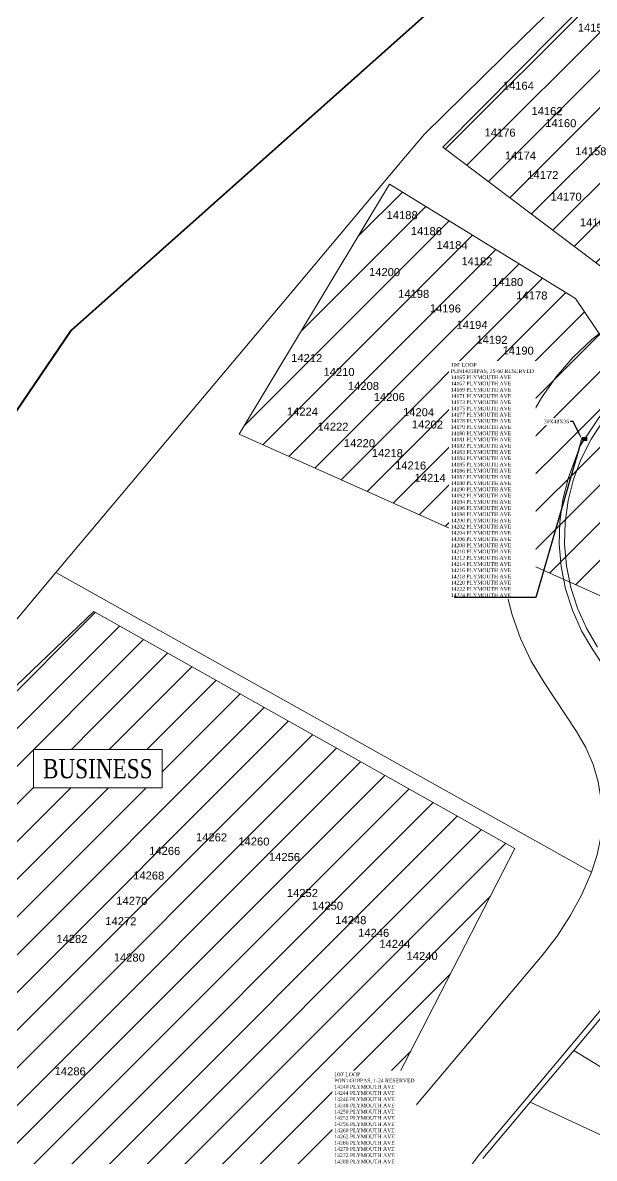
# Model space of a CAD drawing. Header units: feet. Extents: x 2808417 to 2820762, y 948624 to 970780.
# Drawn here: x 2813275 to 2813811, y 964313 to 965377 of the extents above; entities that cross this region are included whole.
import ezdxf
from ezdxf import colors
from ezdxf.entities.mleader import LeaderData, LeaderLine
from ezdxf.enums import TextEntityAlignment as Align
from ezdxf.lldxf.tags import DXFTag
from ezdxf.math import Vec2, Vec3

# ---------------------------------------------------------------- set-up
doc = ezdxf.new("R2010")
doc.units = ezdxf.units.FT
doc.header["$LTSCALE"] = 0.015
doc.header["$MEASUREMENT"] = 0
doc.linetypes.add('DASHED', pattern=[5, 3, -2])
for name, color, linetype in [('144A', 112, '144A'), ('Dakota County Addresses', 7, 'Continuous'), ('Dakota County Parcels', 7, 'Continuous'), ('DETAIL', 7, 'Continuous'), ('DROP BURIED', 7, 'DASHED'), ('NOTES', 7, 'Continuous'), ('TELEPHONE STRUCT-PROP', 6, 'Continuous')]:
    doc.layers.add(name, color=color, linetype=linetype)
doc.layers.add('RUNNING LINE (UNDERGROUND)', color=10, linetype='Continuous', lineweight=40)
doc.layers.add('WORK BOUNDARY', color=110, linetype='Continuous', lineweight=40)
doc.styles.add('Dimensions 100', font='arial.ttf')
doc.styles.add('Line', font='txt.shx', dxfattribs={"height": 3})
doc.styles.add('SIMPLEX', font='times.ttf', dxfattribs={"width": 0.8})
doc.styles.get("Standard").update_dxf_attribs({"font": 'times.ttf'})
doc.styles.add('Utilities', font='arial.ttf', dxfattribs={"height": 2.5})
tags = doc.linetypes.add('144A', pattern='A,80,-5,["144A",Line,S=1.5,R=0,X=0,Y=-1.5],-24', length=109).pattern_tags.tags
tags[6] = DXFTag(74, 10)

# ---------------------------------------------------------------- blocks, each defined once
blk = doc.blocks.new('ACMAP_ANN_TEMPLATE_Dakota County Addresses')
at = {"layer": 'Dakota County Addresses', "style": 'Dimensions 100'}
blk.add_attdef('DakotaCountyAddress', text='', height=50, dxfattribs=at).set_placement((0, 0), align=Align.CENTER)
blk = doc.blocks.new('NEW HH')
at = {"ltscale": 40, "true_color": 0xffffff}
h = blk.add_hatch(color=7, dxfattribs=at)
h.dxf.hatch_style = 1
h.paths.add_polyline_path([(-0.061, -0.031, 0.414214), (-0.046, -0.046), (0.046, -0.046, 0.414214), (0.061, -0.031), (0.061, 0.031, 0.414214), (0.046, 0.046), (-0.046, 0.046, 0.414214), (-0.061, 0.031)])
at = {"layer": 'RUNNING LINE (UNDERGROUND)', "color": 6, "lineweight": 0, "const_width": 0.005, "flags": 128}
blk.add_lwpolyline([(-0.061, 0.031), (-0.061, -0.031, 0.414214), (-0.046, -0.046), (0.046, -0.046, 0.414214), (0.061, -0.031), (0.061, 0.031, 0.414214), (0.046, 0.046), (-0.046, 0.046, 0.414214)], format="xyb", close=True, dxfattribs=at)
at = {"layer": 'TELEPHONE STRUCT-PROP', "color": 18, "true_color": 0x000000, "style": 'Utilities'}
blk.add_text('HH', height=0.05, dxfattribs=at).set_placement((0, 0), align=Align.MIDDLE_CENTER)

msp = doc.modelspace()

# ---------------------------------------------------------------- hatches: boundary and pattern name
at = {"layer": 'DROP BURIED', "ltscale": 100}
h = msp.add_hatch(dxfattribs=at)
h.set_pattern_fill('ANSI31', color=5, scale=200)
h.paths.add_polyline_path([(2813736.3, 964603), (2813614.8, 964366.5), (2813582.9, 964314.3), (2813550.9, 964178.6), (2813581.9, 964082.7), (2813617.8, 963994.8), (2813578.9, 963931.6), (2813441.5, 964011.6), (2812952.9, 964301.3), (2813197.2, 964687.6), (2813341.7, 964825.2)])
at = {"layer": 'NOTES', "ltscale": 100}
h = msp.add_hatch(dxfattribs=at)
h.set_pattern_fill('ANSI31', color=30, scale=200)
h.paths.add_polyline_path([(2813981.2, 964784.4), (2813875.9, 964735.7), (2813831.2, 964833.4), (2813477.8, 964991.6), (2813619, 965225.9), (2813793.3, 965118.7), (2813857.3, 965023.9)])
h.paths.add_polyline_path([(2813669, 965260.7), (2813827, 965141.1), (2814018, 964782.5), (2814132.9, 964839.9), (2814239.1, 964948.9), (2814092.9, 965112.9), (2814067.9, 965212.4), (2814027.9, 965270.6), (2813845.3, 965439)])
h.paths.add_polyline_path([(2813866.7, 965463.2), (2813975.5, 965365), (2814082.1, 965253.4), (2814106.7, 965228.7), (2814144.1, 965109.1), (2814260.1, 964992.2), (2814444.5, 965169.1), (2814275.6, 965308.2), (2814164.9, 965320.7), (2813944.9, 965538.7)])
h.paths.add_polyline_path([(2814113.7, 965562.4), (2814036.4, 965485.9), (2814180.3, 965344.1), (2814302.6, 965335.3), (2814409.5, 965244.4), (2814507.6, 965332.8), (2814436.6, 965418.2), (2814389.9, 965481.3), (2814378.3, 965565.5)])
h.paths.add_polyline_path([(2814022, 965592.7), (2814076, 965660.8), (2814614.1, 966140.2), (2814704.2, 966140.2), (2814702.3, 965936.2), (2814649.2, 965883.2), (2814559.1, 965793), (2814531.5, 965739.2), (2814530.3, 965596.7)])

# ---------------------------------------------------------------- linework, layer by layer
at = {"layer": '144A', "lineweight": 5, "ltscale": 50, "flags": 128}
msp.add_lwpolyline([(2813664.8, 964238.5), (2813665.7, 964243.2), (2813671.8, 964262.8), (2813680, 964281.6), (2813690.3, 964299.3), (2813702.5, 964315.6), (2813747, 964368.5), (2813787.8, 964417.2), (2813859.3, 964502.1), (2813881.1, 964563.1), (2813885.7, 964582.5), (2813888.2, 964602.2), (2813888.5, 964622.1), (2813886.7, 964641.9), (2813882.7, 964661.4), (2813876.5, 964680.3), (2813868.4, 964698.4), (2813858.3, 964715.7), (2813809.5, 964789.3), (2813798.9, 964807.3), (2813790.3, 964826.6), (2813783.9, 964846.7), (2813779.8, 964867.4), (2813778, 964888.4), (2813778.5, 964909.4), (2813781.4, 964930.3), (2813786.6, 964950.8), (2813797.7, 964980.5), (2813815, 965007), (2813828.5, 965023.2), (2813843.7, 965037.9), (2813861.3, 965051.4), (2813880.4, 965062.8), (2813900.7, 965071.8), (2813921.9, 965078.5), (2813943.6, 965082.6), (2813996.1, 965089.3), (2814018.5, 965093.4), (2814040.2, 965100), (2814061.1, 965108.9), (2814080.8, 965120.1), (2814099.3, 965133.4), (2814111.4, 965144.1), (2814122.9, 965155.9), (2814185, 965225.2), (2814219, 965263.1)], dxfattribs=at)
at = {"layer": 'Dakota County Parcels', "lineweight": 5}
for p, q in [((2813744.3, 965363.7), (2813844.1, 965461.4)), ((2813651.6, 965272.9), (2813744.3, 965363.7)), ((2813634, 965252), (2813651.6, 965272.9)), ((2813526.3, 965123.9), (2813634, 965252)), ((2813306.1, 964861.8), (2813526.3, 965123.9)), ((2813160.2, 964688.3), (2813306.1, 964861.8)), ((2813306.1, 964861.8), (2813808.3, 964580.9)), ((2813763.7, 964758.7), (2813794.3, 964712.7)), ((2813645.2, 964364), (2813762, 964502.9)), ((2813791.7, 964413.9), (2813829.6, 964459.1)), ((2813750.8, 964365.3), (2813791.7, 964413.9)), ((2813791.7, 964413.9), (2813923.7, 964332.3)), ((2813706.5, 964312.5), (2813750.8, 964365.3)), ((2813750.8, 964365.3), (2813907.5, 964292.2))]:
    msp.add_line(p, q, dxfattribs=at)
for points in [[(2813827.7, 965095), (2813808.6, 965080.3), (2813791.1, 965063.7), (2813775.2, 965045.4), (2813761.3, 965025.7), (2813749.3, 965004.7)], [(2813846.9, 965034.1), (2813832.2, 965019.8), (2813819.1, 965004), (2813807.8, 964986.8), (2813798.5, 964968.5), (2813791.3, 964949.3), (2813786.3, 964929.4), (2813783.5, 964909), (2813783, 964888.5), (2813784.8, 964868.1), (2813788.8, 964847.9), (2813795, 964828.4), (2813803.4, 964809.6), (2813813.7, 964791.9)], [(2813749.3, 965004.7), (2813739.7, 964983.3), (2813732.2, 964961), (2813726.9, 964938.2), (2813723.8, 964914.9), (2813722.9, 964891.5), (2813724.3, 964868.1), (2813727.9, 964844.9), (2813733.7, 964822.2), (2813741.7, 964800.1), (2813751.7, 964778.9), (2813763.7, 964758.7)], [(2813794.3, 964712.7), (2813802.9, 964697.8), (2813809.7, 964682), (2813814.6, 964665.5), (2813817.4, 964648.5), (2813818.2, 964631.3), (2813816.9, 964614.1), (2813813.6, 964597.2), (2813808.3, 964580.9)], [(2813762, 964502.9), (2813775.9, 964520.9), (2813788.3, 964540), (2813799.1, 964560), (2813808.3, 964580.9)], [(2813645.2, 964364), (2813630.8, 964345.1), (2813618.2, 964324.9), (2813607.5, 964303.7), (2813598.9, 964281.5), (2813592.3, 964258.7), (2813587.9, 964235.3), (2813585.7, 964211.7), (2813585.7, 964187.9), (2813588, 964164.3), (2813592.4, 964140.9), (2813598.9, 964118.1)]]:
    msp.add_lwpolyline(points, dxfattribs=at)
at = {"layer": 'NOTES', "color": 30, "lineweight": 5, "ltscale": 1.5, "flags": 128}
for points in [[(2813669, 965260.7), (2813827, 965141.1), (2814018, 964782.5), (2814132.9, 964839.9), (2814239.1, 964948.9), (2814092.9, 965112.9), (2814067.9, 965212.4), (2814027.9, 965270.6), (2813845.3, 965439)], [(2813981.2, 964784.4), (2813875.9, 964735.7), (2813831.2, 964833.4), (2813477.8, 964991.6), (2813619, 965225.9), (2813793.3, 965118.7), (2813857.3, 965023.9)]]:
    msp.add_lwpolyline(points, close=True, dxfattribs=at)
at = {"layer": 'NOTES', "color": 5, "lineweight": 5, "ltscale": 1.5, "flags": 128}
msp.add_lwpolyline([(2813736.3, 964603), (2813614.8, 964366.5), (2813582.9, 964314.3), (2813550.9, 964178.6), (2813581.9, 964082.7), (2813617.8, 963994.8), (2813578.9, 963931.6), (2813441.5, 964011.6), (2812952.9, 964301.3), (2813197.2, 964687.6), (2813341.7, 964825.2)], close=True, dxfattribs=at)
at = {"layer": 'WORK BOUNDARY', "ltscale": 50, "flags": 128}
msp.add_lwpolyline([(2814803.9, 966406.1), (2814093.6, 965798.1), (2813919.9, 965646.3), (2813662.8, 965393.8), (2813320.4, 965088.8), (2812730.3, 964220.2), (2813083.5, 964073.3), (2813675.1, 963716.3), (2814058.4, 963404.6), (2814379.4, 963195.7), (2814811.2, 962994.8)], dxfattribs=at)

# ---------------------------------------------------------------- block references
at = {"lineweight": 5, "xscale": 40, "yscale": 40, "zscale": 40}
msp.add_blockref('NEW HH', (2813801.8, 964987.1), dxfattribs=at)
at = {"layer": 'Dakota County Addresses', "lineweight": 5, "xscale": 0.15, "yscale": 0.15, "zscale": 0.15, "rotation": 359.5015230000861}
for p, values in [((2813809.9, 965368.9), {'DakotaCountyAddress': '14152'}), ((2813739.6, 965314.5), {'DakotaCountyAddress': '14164'}), ((2813766.5, 965290.7), {'DakotaCountyAddress': '14162'}), ((2813779.4, 965279.4), {'DakotaCountyAddress': '14160'}), ((2813722.5, 965270.6), {'DakotaCountyAddress': '14176'}), ((2813807.6, 965253.1), {'DakotaCountyAddress': '14158'}), ((2813741.6, 965249), {'DakotaCountyAddress': '14174'}), ((2813762.6, 965230.9), {'DakotaCountyAddress': '14172'}), ((2813784.4, 965210.5), {'DakotaCountyAddress': '14170'}), ((2813630.7, 965193.2), {'DakotaCountyAddress': '14188'}), ((2813653.4, 965178.2), {'DakotaCountyAddress': '14186'}), ((2813811.9, 965186.3), {'DakotaCountyAddress': '14168'}), ((2813677.5, 965165.1), {'DakotaCountyAddress': '14184'}), ((2813700.8, 965149.9), {'DakotaCountyAddress': '14182'}), ((2813614.2, 965139.8), {'DakotaCountyAddress': '14200'}), ((2813729.6, 965130.5), {'DakotaCountyAddress': '14180'}), ((2813641.5, 965119.4), {'DakotaCountyAddress': '14198'}), ((2813752.3, 965117.9), {'DakotaCountyAddress': '14178'}), ((2813671.2, 965105.7), {'DakotaCountyAddress': '14196'}), ((2813696.2, 965090.3), {'DakotaCountyAddress': '14194'}), ((2813714.9, 965076.3), {'DakotaCountyAddress': '14192'}), ((2813541.2, 965059.2), {'DakotaCountyAddress': '14212'}), ((2813739.5, 965066.2), {'DakotaCountyAddress': '14190'}), ((2813571.5, 965046.2), {'DakotaCountyAddress': '14210'}), ((2813594.4, 965033.1), {'DakotaCountyAddress': '14208'}), ((2813618.6, 965022.7), {'DakotaCountyAddress': '14206'}), ((2813537.2, 965009), {'DakotaCountyAddress': '14224'}), ((2813646.1, 965008.4), {'DakotaCountyAddress': '14204'}), ((2813565.8, 964994.9), {'DakotaCountyAddress': '14222'}), ((2813654.4, 964996.9), {'DakotaCountyAddress': '14202'}), ((2813590.7, 964979.4), {'DakotaCountyAddress': '14220'}), ((2813616.8, 964970.1), {'DakotaCountyAddress': '14218'}), ((2813638.6, 964958.5), {'DakotaCountyAddress': '14216'}), ((2813656.9, 964946.9), {'DakotaCountyAddress': '14214'}), ((2813452, 964609.9), {'DakotaCountyAddress': '14262'}), ((2813491.7, 964606), {'DakotaCountyAddress': '14260'}), ((2813408.1, 964597.2), {'DakotaCountyAddress': '14266'}), ((2813520.4, 964591.5), {'DakotaCountyAddress': '14256'}), ((2813393.1, 964574.1), {'DakotaCountyAddress': '14268'}), ((2813377.3, 964550.4), {'DakotaCountyAddress': '14270'}), ((2813537.2, 964557.7), {'DakotaCountyAddress': '14252'}), ((2813560.7, 964545.8), {'DakotaCountyAddress': '14250'}), ((2813367, 964531.3), {'DakotaCountyAddress': '14272'}), ((2813582.6, 964532.3), {'DakotaCountyAddress': '14248'}), ((2813604, 964520.4), {'DakotaCountyAddress': '14246'}), ((2813321.1, 964514.7), {'DakotaCountyAddress': '14282'}), ((2813623.9, 964510), {'DakotaCountyAddress': '14244'}), ((2813374.9, 964497.2), {'DakotaCountyAddress': '14280'}), ((2813649.4, 964498.7), {'DakotaCountyAddress': '14240'}), ((2813319.5, 964390.6), {'DakotaCountyAddress': '14286'})]:
    msp.add_blockref('ACMAP_ANN_TEMPLATE_Dakota County Addresses', p, dxfattribs=at).add_auto_attribs(values)

# ---------------------------------------------------------------- next in the draw order: texts
at = {"layer": 'NOTES', "color": 5, "lineweight": 5, "ltscale": 0.5, "insert": (2813294, 964687), "char_height": 18, "attachment_point": 1, "style": 'SIMPLEX', "bg_fill": 19, "box_fill_scale": 1.5, "bg_fill_color": 256, "bg_fill_transparency": 0}
msp.add_mtext('BUSINESS', dxfattribs=at)

# ---------------------------------------------------------------- next in the draw order: leaders
at = {"layer": 'DETAIL', "lineweight": 5, "ltscale": 5}
ml = msp.add_multileader_mtext('Standard', dxfattribs=at)
ml.set_content('30X48X36', color=256)
ml.set_leader_properties()
ml.build(insert=Vec2(0, 0))
ml.multileader.update_dxf_attribs({"has_text_frame": 1, "text_left_attachment_type": 2, "text_right_attachment_type": 2, "dogleg_length": 3})
ctx = ml.context
ctx.base_point, ctx.char_height, ctx.landing_gap_size, ctx.plane_origin = Vec3(2813762.6, 965003.3), 3.5, 1.5, Vec3(2813812.5, 965028.7)
ctx.left_attachment, ctx.right_attachment, ctx.text_align_type = 2, 2, 1
notes = []
notes.append((ctx, [(0, (1, 1, 0), (2813791.1, 965003.3), (-1, 0), 3, [(0, [(2813799.2, 964986.9)], 0, [])])]))
ctx.mtext.insert, ctx.mtext.alignment, ctx.mtext.flow_direction = Vec3(2813775.4, 965005.1), 2, 5
ctx.mtext.has_bg_fill, ctx.mtext.bg_color, ctx.mtext.bg_scale_factor, ctx.mtext.bg_transparency, ctx.mtext.use_window_bg_color = 1, -1027028792, 1.5, 0, 1
ml = msp.add_multileader_mtext('Standard', dxfattribs=at)
ml.set_content("100' LOOP\\PPON14318PAS, 1-24 RESERVED\\P14240 PLYMOUTH AVE\\P14244 PLYMOUTH AVE\\P14246 PLYMOUTH AVE\\P14248 PLYMOUTH AVE\\P14250 PLYMOUTH AVE\\P14252 PLYMOUTH AVE\\P14256 PLYMOUTH AVE\\P14260 PLYMOUTH AVE\\P14262 PLYMOUTH AVE\\P14266 PLYMOUTH AVE\\P14270 PLYMOUTH AVE\\P14272 PLYMOUTH AVE\\P14280 PLYMOUTH AVE\\P14282 PLYMOUTH AVE\\P14286 PLYMOUTH AVE\\P14290 PLYMOUTH AVE\\P14294 PLYMOUTH AVE\\P14296 PLYMOUTH AVE", color=256)
ml.set_leader_properties()
ml.build(insert=Vec2(0, 0))
ml.multileader.update_dxf_attribs({"text_left_attachment_type": 5, "text_right_attachment_type": 5, "dogleg_length": 3})
ctx = ml.context
ctx.base_point, ctx.char_height, ctx.landing_gap_size, ctx.plane_origin = Vec3(2813565.6, 964278.2), 3.5, 1.5, Vec3(2813677.2, 964255.5)
ctx.left_attachment, ctx.right_attachment = 5, 5
notes.append((ctx, [(0, (1, 1, 0), (2813644.1, 964278.2), (-1, 0), 3, [(0, [(2813663.8, 964240.3)], 0, [])])]))
ctx.mtext.insert, ctx.mtext.flow_direction = Vec3(2813567.1, 964393.2), 5
ctx.mtext.has_bg_fill, ctx.mtext.bg_color, ctx.mtext.bg_scale_factor, ctx.mtext.bg_transparency, ctx.mtext.use_window_bg_color = 1, -1027028792, 1.5, 0, 1
for ctx, leaders in notes:
    for number, flags, end, landing, length, lines in leaders:
        leader = LeaderData()
        leader.index, (leader.has_last_leader_line, leader.has_dogleg_vector, leader.attachment_direction) = number, flags
        leader.last_leader_point, leader.dogleg_vector, leader.dogleg_length = Vec3(end), Vec3(landing), length
        for number, points, colour, breaks in lines:
            line = LeaderLine()
            line.index, line.vertices, line.color, line.breaks = number, Vec3.list(points), colors.encode_raw_color(colour), breaks
            leader.lines.append(line)
        ctx.leaders.append(leader)

# ---------------------------------------------------------------- next in the draw order: leaders
ml = msp.add_multileader_mtext('Standard', dxfattribs=at)
ml.set_content("100' LOOP\\PPON14318PAS, 25-60 RESERVED\\P14165 PLYMOUTH AVE\\P14167 PLYMOUTH AVE\\P14169 PLYMOUTH AVE\\P14171 PLYMOUTH AVE\\P14173 PLYMOUTH AVE\\P14175 PLYMOUTH AVE\\P14177 PLYMOUTH AVE\\P14178 PLYMOUTH AVE\\P14179 PLYMOUTH AVE\\P14180 PLYMOUTH AVE\\P14181 PLYMOUTH AVE\\P14182 PLYMOUTH AVE\\P14183 PLYMOUTH AVE\\P14184 PLYMOUTH AVE\\P14185 PLYMOUTH AVE\\P14186 PLYMOUTH AVE\\P14187 PLYMOUTH AVE\\P14188 PLYMOUTH AVE\\P14190 PLYMOUTH AVE\\P14192 PLYMOUTH AVE\\P14194 PLYMOUTH AVE\\P14196 PLYMOUTH AVE\\P14198 PLYMOUTH AVE\\P14200 PLYMOUTH AVE\\P14202 PLYMOUTH AVE\\P14204 PLYMOUTH AVE\\P14206 PLYMOUTH AVE\\P14208 PLYMOUTH AVE\\P14210 PLYMOUTH AVE\\P14212 PLYMOUTH AVE\\P14214 PLYMOUTH AVE\\P14216 PLYMOUTH AVE\\P14218 PLYMOUTH AVE\\P14220 PLYMOUTH AVE\\P14222 PLYMOUTH AVE\\P14224 PLYMOUTH AVE", color=256)
ml.set_leader_properties()
ml.build(insert=Vec2(0, 0))
ml.multileader.update_dxf_attribs({"text_left_attachment_type": 5, "text_right_attachment_type": 5, "dogleg_length": 3})
ctx = ml.context
ctx.base_point, ctx.char_height, ctx.landing_gap_size, ctx.plane_origin = Vec3(2813674.8, 964838.3), 3.5, 1.5, Vec3(2813811.9, 965004.2)
ctx.left_attachment, ctx.right_attachment = 5, 5
notes = []
notes.append((ctx, [(0, (1, 1, 0), (2813755.9, 964838.3), (-1, 0), 3, [(0, [(2813799.5, 964988.8)], 0, [])])]))
ctx.mtext.insert, ctx.mtext.flow_direction = Vec3(2813676.3, 965058.3), 5
ctx.mtext.has_bg_fill, ctx.mtext.bg_color, ctx.mtext.bg_scale_factor, ctx.mtext.bg_transparency, ctx.mtext.use_window_bg_color = 1, -1027028792, 1.5, 0, 1
for ctx, leaders in notes:
    for number, flags, end, landing, length, lines in leaders:
        leader = LeaderData()
        leader.index, (leader.has_last_leader_line, leader.has_dogleg_vector, leader.attachment_direction) = number, flags
        leader.last_leader_point, leader.dogleg_vector, leader.dogleg_length = Vec3(end), Vec3(landing), length
        for number, points, colour, breaks in lines:
            line = LeaderLine()
            line.index, line.vertices, line.color, line.breaks = number, Vec3.list(points), colors.encode_raw_color(colour), breaks
            leader.lines.append(line)
        ctx.leaders.append(leader)

doc.saveas('drawing.dxf')
